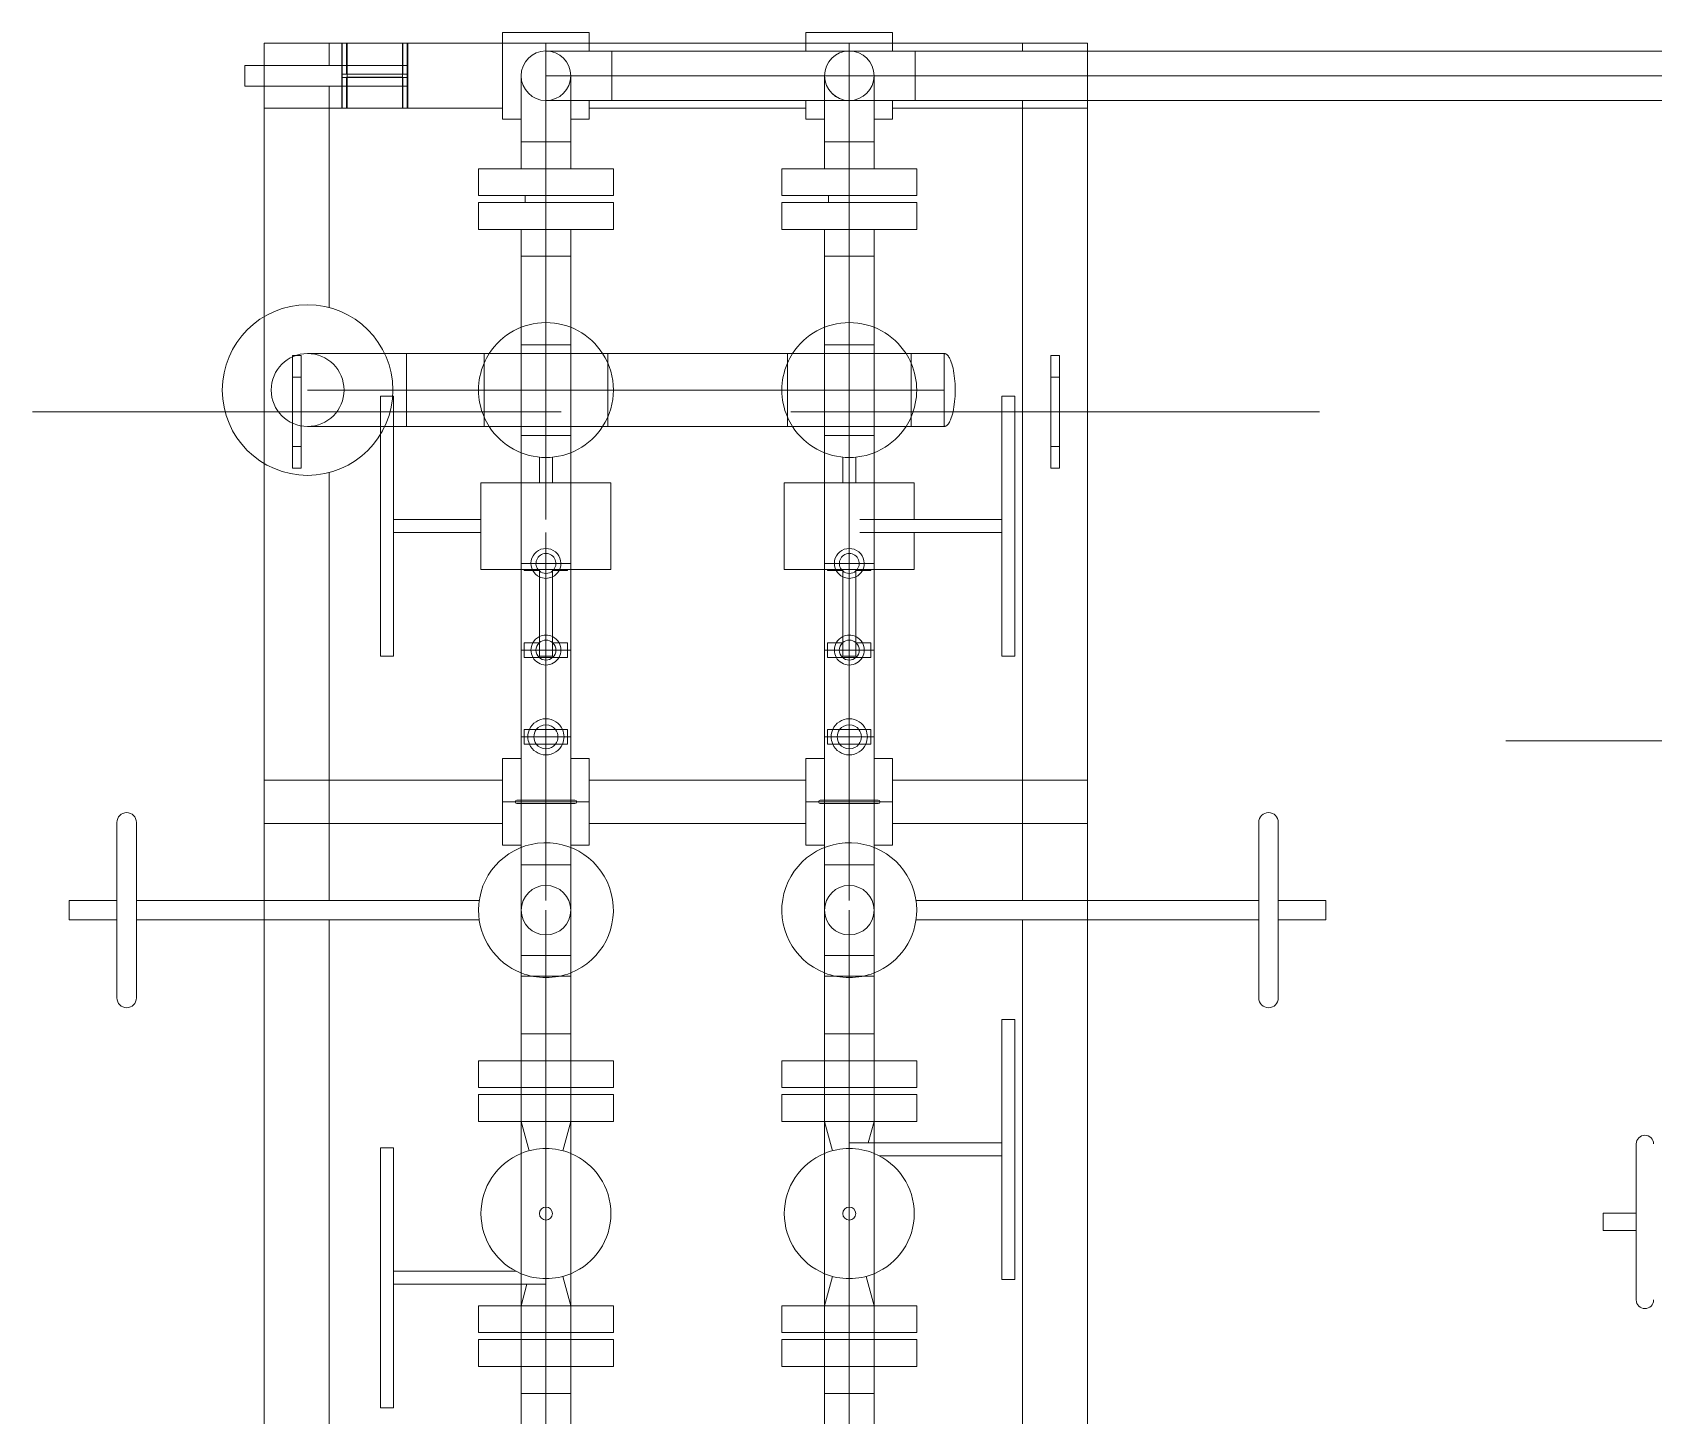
# Model space of a CAD drawing. Header units: inches. Extents: x -1128 to 651, y 96 to 845.
# Drawn here: x -1031.887 to -1028.51, y 702.797 to 705.677 of the extents above; entities that cross this region are included whole.
import ezdxf

# ---------------------------------------------------------------- set-up
doc = ezdxf.new("R2010")
doc.units = ezdxf.units.IN
doc.header["$MEASUREMENT"] = 0
doc.layers.add('EQUIPMENT LAYOUT-EMBED 1_DWG$0$DwgTemplate', color=7, linetype='Continuous')
doc.layers.add('Layout', color=6, linetype='Continuous', lineweight=18)

# ---------------------------------------------------------------- blocks, each defined once
blk = doc.blocks.new('A$C55974CAD')
at = {"layer": 'EQUIPMENT LAYOUT-EMBED 1_DWG$0$DwgTemplate', "color": 1, "lineweight": 0}
for p, q in [((29.25, 8.735), (29.25, 8.2904)), ((29.25, 8.2904), (29.25, 7.515)), ((30.001, 7.87), (30.001, 8.245)), ((30.001, 8.245), (30.049, 8.245)), ((30.049, 7.87), (30.049, 8.245)), ((26.7625, 8.2), (28.0775, 8.2)), ((28.1225, 8.2), (29.1304, 8.2)), ((28.3, 8.2), (28.4, 8.2)), ((28.3, 8.2), (28.3, 7.65)), ((28.4, 8.2), (28.4, 7.65)), ((29.4696, 8.2), (30.001, 8.2)), ((29.95, 8.2), (30.001, 8.2)), ((29.95, 8.2), (29.95, 8.021)), ((30.049, 8.2), (30.1, 8.2)), ((30.049, 8.2), (30.1, 8.2)), ((30.1, 8.2), (30.1, 8.05)), ((30.1, 8.2), (30.1, 8.021)), ((26.7375, 8.05), (28.0775, 8.05)), ((28.1225, 8.05), (29.1096, 8.05)), ((29.4904, 8.05), (30.001, 8.05)), ((30.049, 8.05), (30.1, 8.05)), ((30.1, 8.02), (29.95, 8.02)), ((29.95, 8.02), (29.95, 8.01)), ((29.95, 8.01), (30.0215, 8.01)), ((29.95, 8.009), (29.95, 7.881)), ((30.0215, 8.01), (30.0215, 7.88)), ((30.0285, 8.01), (30.1, 8.01)), ((30.0285, 7.88), (30.0285, 8.01)), ((30.1, 8.01), (30.1, 8.02)), ((30.1, 8.009), (30.1, 7.881)), ((30.0215, 7.88), (29.95, 7.88)), ((29.95, 7.88), (29.95, 7.87)), ((29.95, 7.87), (30.1, 7.87)), ((29.95, 7.869), (29.95, 7.65)), ((30.049, 7.87), (30.001, 7.87)), ((30.1, 7.88), (30.0285, 7.88)), ((30.1, 7.87), (30.1, 7.88)), ((30.1, 7.869), (30.1, 7.65)), ((29.7326, 7.598), (29.7486, 7.598)), ((29.7326, 7.55), (29.7486, 7.55)), ((28.3, 7.45), (28.3, 6.95)), ((28.4, 7.45), (28.4, 6.95)), ((29.95, 7.45), (29.95, 6.95)), ((30.1, 7.45), (30.1, 6.95)), ((29.25, 6.985), (29.25, 6.6106)), ((29.7326, 6.898), (29.7486, 6.898)), ((29.7326, 6.85), (29.7486, 6.85)), ((28.3, 6.75), (28.3, 6.3)), ((28.4, 6.75), (28.4, 6.3)), ((29.95, 6.75), (29.95, 6.3)), ((30.1, 6.75), (30.1, 6.3)), ((29.25, 6.6106), (29.25, 6.498)), ((29.25, 6.498), (29.25, 6.468)), ((28.0775, 6.45), (26.7375, 6.45)), ((29.9678, 6.45), (28.1225, 6.45)), ((29.25, 6.468), (29.25, 6.385)), ((30.1, 6.45), (30.0821, 6.45)), ((30.1, 6.45), (30.1, 6.3)), ((29.25, 6.385), (29.25, 6.365)), ((29.25, 6.365), (29.25, 5.765)), ((28.0775, 6.3), (26.7625, 6.3)), ((29.9678, 6.3), (28.1225, 6.3)), ((28.4, 6.3), (28.3, 6.3)), ((29.9678, 6.3), (29.95, 6.3)), ((30.1, 6.3), (30.0821, 6.3)), ((30.1, 6.3), (30.0821, 6.3)), ((28.4908, 5.335), (28.4908, 4.735))]:
    blk.add_line(p, q, dxfattribs=at)
at = {"layer": 'EQUIPMENT LAYOUT-EMBED 1_DWG$0$DwgTemplate', "color": 7, "lineweight": 0}
for p, q in [((28.0775, 8.65), (28.1225, 8.65)), ((28.0775, 8.65), (28.0775, 8.54)), ((28.1225, 8.65), (28.1225, 8.54)), ((27.8975, 8.54), (28.3025, 8.54)), ((28.3025, 8.495), (27.8975, 8.495)), ((28.0775, 8.495), (28.0775, 7.7039)), ((28.1225, 8.495), (28.1225, 7.7039)), ((29.12, 8.135), (29.12, 8.115)), ((29.12, 8.115), (29.12, 8.135)), ((29.17, 8.135), (29.12, 8.135)), ((29.12, 8.135), (29.17, 8.135)), ((29.17, 8.115), (29.17, 8.135)), ((29.17, 8.135), (29.17, 8.115)), ((29.17, 8.135), (29.33, 8.135)), ((29.33, 8.135), (29.17, 8.135)), ((29.17, 8.115), (29.17, 8.135)), ((29.33, 8.135), (29.33, 8.115)), ((29.33, 8.115), (29.33, 8.135)), ((29.38, 8.135), (29.33, 8.135)), ((29.38, 8.135), (29.33, 8.135)), ((29.33, 8.115), (29.33, 8.135)), ((29.38, 8.115), (29.38, 8.135)), ((29.38, 8.135), (29.38, 8.115)), ((29.12, 8.115), (29.17, 8.115)), ((29.12, 8.115), (29.17, 8.115)), ((29.33, 8.115), (29.17, 8.115)), ((29.33, 8.115), (29.17, 8.115)), ((29.2159, 8.1), (29.2159, 7.922)), ((29.3, 7.9031), (29.3, 8.1)), ((29.33, 8.115), (29.38, 8.115)), ((29.38, 8.115), (29.33, 8.115)), ((29.3841, 7.922), (29.3841, 8.1)), ((30.001, 8.021), (30.049, 8.021)), ((30.001, 8.021), (30.049, 8.021)), ((30.049, 8.009), (30.001, 8.009)), ((30.049, 8.009), (30.001, 8.009)), ((30.021, 7.87), (30.021, 8.02)), ((30.021, 8.02), (30.021, 7.87)), ((30.029, 8.02), (30.029, 7.87)), ((30.029, 8.02), (30.029, 7.87)), ((26.952, 7.932), (27.252, 7.932)), ((26.952, 7.932), (26.952, 7.902)), ((27.252, 7.932), (27.552, 7.932)), ((27.552, 7.932), (27.552, 7.902)), ((28.686, 7.932), (29.1974, 7.932)), ((28.686, 7.932), (28.686, 7.902)), ((29.1974, 7.932), (29.286, 7.932)), ((29.286, 7.932), (29.286, 7.902)), ((26.952, 7.902), (27.252, 7.902)), ((27.237, 7.902), (27.237, 7.6071)), ((27.252, 7.902), (27.552, 7.902)), ((27.267, 7.902), (27.267, 7.6193)), ((28.686, 7.902), (29.2159, 7.902)), ((28.971, 7.902), (28.971, 7.7)), ((29.001, 7.902), (29.001, 7.7)), ((29.2159, 7.922), (29.2159, 7.8714)), ((29.2159, 7.902), (29.286, 7.902)), ((29.3, 7.8714), (29.3, 7.9031)), ((29.3841, 7.8714), (29.3841, 7.922)), ((29.2159, 7.8714), (29.3, 7.8714)), ((29.2159, 7.8714), (29.3841, 7.8714)), ((29.2159, 7.6927), (29.2159, 7.8714)), ((29.3, 7.8714), (29.3, 7.8714)), ((29.3, 7.8714), (29.3, 7.8714)), ((29.3, 7.8714), (29.3841, 7.8714)), ((29.3, 7.8714), (29.3, 7.6927)), ((29.3841, 7.6927), (29.3841, 7.8714)), ((30.001, 7.881), (30.049, 7.881)), ((30.001, 7.881), (30.049, 7.881)), ((27.0474, 7.6071), (27.0474, 7.7055)), ((27.0474, 7.7055), (27.1093, 7.7055)), ((27.1093, 7.6071), (27.1093, 7.7055)), ((27.1253, 7.7055), (27.1253, 7.6071)), ((27.1872, 7.7055), (27.1253, 7.7055)), ((27.1872, 7.7055), (27.1872, 7.6071)), ((27.6128, 7.6071), (27.6128, 7.7055)), ((27.6128, 7.7055), (27.6747, 7.7055)), ((27.6747, 7.6071), (27.6747, 7.7055)), ((27.6907, 7.7055), (27.6907, 7.6071)), ((27.7526, 7.7055), (27.6907, 7.7055)), ((27.7526, 7.7055), (27.7526, 7.6071)), ((28.886, 7.4), (28.886, 7.7)), ((28.886, 7.7), (29.086, 7.7)), ((29.086, 7.4), (29.086, 7.7)), ((29.2159, 7.6927), (29.3841, 7.6927)), ((29.3841, 7.6927), (29.2159, 7.6927)), ((29.2159, 7.4072), (29.2159, 7.6927)), ((29.3, 7.6927), (29.3, 7.6927)), ((29.3, 7.6927), (29.3, 7.4072)), ((29.3841, 7.4072), (29.3841, 7.6927)), ((29.6707, 7.55), (29.6707, 7.7055)), ((29.6707, 7.7055), (29.7326, 7.7055)), ((29.7326, 7.55), (29.7326, 7.7055)), ((29.7486, 7.7055), (29.7486, 7.55)), ((29.8106, 7.7055), (29.7486, 7.7055)), ((29.8106, 7.7055), (29.8106, 7.55)), ((26.7375, 7.6071), (27.9476, 7.6071)), ((26.9853, 7.6071), (26.9853, 7.4928)), ((26.9853, 7.55), (26.9853, 7.6071)), ((27.0474, 7.55), (27.0474, 7.6071)), ((27.1093, 7.55), (27.1093, 7.6071)), ((27.1253, 7.6071), (27.1253, 7.55)), ((27.1872, 7.6071), (27.1872, 7.55)), ((27.1872, 7.6071), (27.1872, 7.55)), ((27.237, 7.5938), (27.1872, 7.6071)), ((27.237, 7.6071), (27.237, 7.55)), ((27.5449, 7.5889), (27.6128, 7.6071)), ((27.6128, 7.4928), (27.6128, 7.6071)), ((27.6128, 7.55), (27.6128, 7.6071)), ((27.6747, 7.55), (27.6747, 7.6071)), ((27.6907, 7.6071), (27.6907, 7.55)), ((27.7526, 7.6071), (27.7526, 7.55)), ((27.8146, 7.6071), (27.8146, 7.55)), ((27.8146, 7.6071), (27.8146, 7.4928)), ((27.9476, 7.4928), (27.9476, 7.6071)), ((27.9476, 7.6071), (28.1, 7.6071)), ((27.9476, 7.6071), (27.9476, 7.4928)), ((27.9953, 7.55), (27.9953, 7.6071)), ((27.9953, 7.6071), (27.9953, 7.4928)), ((28.1, 7.6071), (28.2046, 7.6071)), ((28.2046, 7.55), (28.2046, 7.6071)), ((28.2046, 7.6071), (28.2046, 7.4928)), ((28.2046, 7.6071), (28.2447, 7.6071)), ((28.2447, 7.6071), (28.346, 7.6071)), ((28.346, 7.6071), (28.354, 7.6071)), ((28.354, 7.6071), (28.5, 7.6071)), ((28.5, 7.6071), (28.5, 7.4928)), ((28.5, 7.6071), (28.7, 7.6071)), ((28.7, 7.6071), (28.7, 7.4928)), ((28.7, 7.6071), (28.886, 7.6071)), ((28.886, 7.6071), (28.9, 7.6071)), ((28.9, 7.6071), (28.9, 7.4928)), ((28.9, 7.6071), (29.086, 7.6071)), ((29.086, 7.6071), (29.1553, 7.6071)), ((29.1553, 7.6071), (29.1953, 7.6071)), ((29.1953, 7.55), (29.1953, 7.6071)), ((29.1953, 7.6071), (29.4046, 7.6071)), ((29.1953, 7.6071), (29.1953, 7.4928)), ((29.4046, 7.6071), (29.4046, 7.4928)), ((29.4046, 7.6071), (29.4447, 7.6071)), ((29.4046, 7.55), (29.4046, 7.6071)), ((29.4447, 7.6071), (29.6087, 7.6071)), ((29.6087, 7.55), (29.6087, 7.6071)), ((29.6087, 7.6071), (29.6707, 7.6071)), ((29.6087, 7.6071), (29.6087, 7.4928)), ((29.8726, 7.6071), (29.8106, 7.6071)), ((29.8726, 7.6071), (29.8726, 7.55)), ((29.8726, 7.55), (29.8726, 7.6071)), ((30.025, 7.6071), (29.8726, 7.6071)), ((28.686, 7.535), (28.686, 7.565)), ((28.686, 7.565), (28.886, 7.565)), ((29.086, 7.565), (29.1451, 7.565)), ((27.9476, 7.55), (26.7375, 7.55)), ((26.9853, 7.4928), (26.9853, 7.55)), ((27.0474, 7.4928), (27.0474, 7.55)), ((27.1093, 7.4928), (27.1093, 7.55)), ((27.1253, 7.55), (27.1253, 7.4928)), ((27.1872, 7.55), (27.1872, 7.4928)), ((27.1872, 7.55), (27.1872, 7.4928)), ((27.6128, 7.4928), (27.6128, 7.55)), ((27.6747, 7.4928), (27.6747, 7.55)), ((27.6907, 7.55), (27.6907, 7.4928)), ((27.7526, 7.55), (27.7526, 7.4928)), ((27.8146, 7.55), (27.8146, 7.4928)), ((27.9476, 7.55), (27.9476, 7.55)), ((27.9476, 7.55), (27.9476, 7.55)), ((28.1, 7.55), (27.9476, 7.55)), ((27.9953, 7.4928), (27.9953, 7.55)), ((28.2046, 7.55), (28.1225, 7.55)), ((28.2046, 7.55), (28.2046, 7.55)), ((28.2046, 7.4928), (28.2046, 7.55)), ((28.2556, 7.55), (28.2046, 7.55)), ((28.346, 7.55), (28.2556, 7.55)), ((28.354, 7.55), (28.346, 7.55)), ((28.4583, 7.55), (28.354, 7.55)), ((28.5, 7.55), (28.4583, 7.55)), ((28.5417, 7.55), (28.5, 7.55)), ((28.5, 7.55), (28.5, 7.55)), ((28.5, 7.55), (28.5, 7.55)), ((28.6655, 7.55), (28.5417, 7.55)), ((28.7, 7.55), (28.6655, 7.55)), ((28.686, 7.535), (28.886, 7.535)), ((28.7, 7.55), (28.7, 7.55)), ((28.7, 7.55), (28.7, 7.55)), ((28.9, 7.55), (28.7, 7.55)), ((28.971, 7.55), (28.9, 7.55)), ((28.9, 7.55), (28.9, 7.55)), ((28.9, 7.55), (28.9, 7.55)), ((29.1953, 7.55), (29.001, 7.55)), ((29.086, 7.535), (29.1451, 7.535)), ((29.4046, 7.55), (29.1953, 7.55)), ((29.1953, 7.55), (29.1954, 7.55)), ((29.1953, 7.4928), (29.1953, 7.55)), ((29.1954, 7.55), (29.1954, 7.55)), ((29.4556, 7.55), (29.4046, 7.55)), ((29.4046, 7.55), (29.4046, 7.55)), ((29.4046, 7.4928), (29.4046, 7.55)), ((29.6087, 7.55), (29.4556, 7.55)), ((29.7326, 7.55), (29.6087, 7.55)), ((29.6087, 7.4928), (29.6087, 7.55)), ((29.6707, 7.3944), (29.6707, 7.55)), ((29.7326, 7.3944), (29.7326, 7.55)), ((29.7486, 7.55), (29.8726, 7.55)), ((29.7486, 7.55), (29.7486, 7.3944)), ((29.8106, 7.55), (29.8106, 7.3944)), ((29.8726, 7.55), (29.8726, 7.4928)), ((29.8726, 7.55), (29.8726, 7.55)), ((29.8726, 7.55), (29.8726, 7.55)), ((29.9678, 7.55), (29.8726, 7.55)), ((29.8726, 7.4928), (29.8726, 7.55)), ((30.025, 7.55), (29.9678, 7.55)), ((29.9678, 7.3976), (29.9678, 7.55)), ((30.025, 7.3976), (30.025, 7.55)), ((30.0821, 7.55), (30.0821, 7.3976)), ((26.7375, 7.4928), (27.9476, 7.4928)), ((27.0474, 7.3944), (27.0474, 7.4928)), ((27.1093, 7.3944), (27.1093, 7.4928)), ((27.1253, 7.4928), (27.1253, 7.3944)), ((27.2551, 7.5111), (27.1872, 7.4928)), ((27.1872, 7.4928), (27.1872, 7.3944)), ((27.5449, 7.5111), (27.6128, 7.4928)), ((27.6128, 7.3944), (27.6128, 7.4928)), ((27.6747, 7.3944), (27.6747, 7.4928)), ((27.6907, 7.4928), (27.6907, 7.3944)), ((27.7526, 7.4928), (27.7526, 7.3944)), ((28.1, 7.4928), (27.9476, 7.4928)), ((28.1, 7.4928), (28.2046, 7.4928)), ((28.2046, 7.4928), (28.2447, 7.4928)), ((28.2447, 7.4928), (28.346, 7.4928)), ((28.346, 7.4928), (28.354, 7.4928)), ((28.354, 7.4928), (28.5, 7.4928)), ((28.5, 7.4928), (28.7, 7.4928)), ((28.7, 7.4928), (28.886, 7.4928)), ((28.886, 7.4928), (28.9, 7.4928)), ((28.9, 7.4928), (29.086, 7.4928)), ((29.086, 7.4928), (29.1553, 7.4928)), ((29.1553, 7.4928), (29.1953, 7.4928)), ((29.1953, 7.4928), (29.4046, 7.4928)), ((29.4046, 7.4928), (29.4447, 7.4928)), ((29.4447, 7.4928), (29.6087, 7.4928)), ((29.6087, 7.4928), (29.6707, 7.4928)), ((29.8726, 7.4928), (29.8106, 7.4928)), ((29.8726, 7.4928), (29.9678, 7.4928)), ((29.9678, 7.4928), (30.025, 7.4928)), ((29.2159, 7.4072), (29.3841, 7.4072)), ((29.2159, 6.9927), (29.2159, 7.4072)), ((29.3841, 7.4072), (29.2159, 7.4072)), ((29.3, 7.4072), (29.3, 6.9927)), ((29.3, 7.4072), (29.3, 7.4072)), ((29.3, 7.4072), (29.3, 7.4072)), ((29.3841, 6.9927), (29.3841, 7.4072)), ((27.0474, 7.3944), (27.1093, 7.3944)), ((27.1872, 7.3944), (27.1253, 7.3944)), ((27.6128, 7.3944), (27.6747, 7.3944)), ((27.7526, 7.3944), (27.6907, 7.3944)), ((28.886, 7.4), (29.086, 7.4)), ((29.6707, 7.3944), (29.7326, 7.3944)), ((29.8106, 7.3944), (29.7486, 7.3944)), ((29.9678, 7.3976), (30.0821, 7.3976)), ((29.9678, 3.8663), (29.9678, 7.3976)), ((29.9678, 7.3976), (30.0821, 7.3976)), ((30.025, 7.3976), (30.025, 3.8663)), ((30.025, 7.3976), (30.025, 7.3976)), ((30.025, 7.3976), (30.025, 7.3976)), ((30.0821, 3.8663), (30.0821, 7.3976)), ((27.0474, 6.9071), (27.0474, 7.0055)), ((27.0474, 7.0055), (27.1093, 7.0055)), ((27.1093, 6.9071), (27.1093, 7.0055)), ((27.1253, 7.0055), (27.1253, 6.9071)), ((27.1872, 7.0055), (27.1253, 7.0055)), ((27.1872, 7.0055), (27.1872, 6.9071)), ((27.6128, 6.9071), (27.6128, 7.0055)), ((27.6128, 7.0055), (27.6747, 7.0055)), ((27.6747, 6.9071), (27.6747, 7.0055)), ((27.6907, 7.0055), (27.6907, 6.9071)), ((27.7526, 7.0055), (27.6907, 7.0055)), ((27.7526, 7.0055), (27.7526, 6.9071)), ((28.886, 6.7), (28.886, 7)), ((28.886, 7), (29.086, 7)), ((29.086, 6.7), (29.086, 7)), ((29.6707, 6.85), (29.6707, 7.0055)), ((29.6707, 7.0055), (29.7326, 7.0055)), ((29.7326, 6.85), (29.7326, 7.0055)), ((29.7486, 7.0055), (29.7486, 6.85)), ((29.8106, 7.0055), (29.7486, 7.0055)), ((29.8106, 7.0055), (29.8106, 6.85)), ((29.2159, 6.9927), (29.3841, 6.9927)), ((29.3841, 6.9927), (29.2159, 6.9927)), ((29.2159, 6.7072), (29.2159, 6.9927)), ((29.3, 6.9927), (29.3, 6.7072)), ((29.3, 6.9927), (29.3, 6.9927)), ((29.3841, 6.7072), (29.3841, 6.9927)), ((26.7375, 6.9071), (27.9476, 6.9071)), ((26.9853, 6.9071), (26.9853, 6.7928)), ((26.9853, 6.85), (26.9853, 6.9071)), ((27.0474, 6.85), (27.0474, 6.9071)), ((27.1093, 6.85), (27.1093, 6.9071)), ((27.1253, 6.9071), (27.1253, 6.85)), ((27.1872, 6.9071), (27.1872, 6.85)), ((27.1872, 6.9071), (27.1872, 6.85)), ((27.2551, 6.8889), (27.1872, 6.9071)), ((27.5449, 6.8889), (27.6128, 6.9071)), ((27.6128, 6.7928), (27.6128, 6.9071)), ((27.6128, 6.85), (27.6128, 6.9071)), ((27.6747, 6.85), (27.6747, 6.9071)), ((27.6907, 6.9071), (27.6907, 6.85)), ((27.7526, 6.9071), (27.7526, 6.85)), ((27.8146, 6.9071), (27.8146, 6.7928)), ((27.8146, 6.9071), (27.8146, 6.85)), ((27.9476, 6.7928), (27.9476, 6.9071)), ((27.9476, 6.9071), (28.1, 6.9071)), ((27.9476, 6.9071), (27.9476, 6.7928)), ((27.9953, 6.85), (27.9953, 6.9071)), ((27.9953, 6.9071), (27.9953, 6.7928)), ((28.1, 6.9071), (28.2046, 6.9071)), ((28.2046, 6.85), (28.2046, 6.9071)), ((28.2046, 6.9071), (28.2046, 6.7928)), ((28.2046, 6.9071), (28.2447, 6.9071)), ((28.2447, 6.9071), (28.346, 6.9071)), ((28.346, 6.9071), (28.354, 6.9071)), ((28.354, 6.9071), (28.5, 6.9071)), ((28.5, 6.9071), (28.5, 6.7928)), ((28.5, 6.9071), (28.7, 6.9071)), ((28.7, 6.9071), (28.7, 6.7928)), ((28.7, 6.9071), (28.886, 6.9071)), ((28.886, 6.9071), (28.9, 6.9071)), ((28.9, 6.9071), (28.9, 6.7928)), ((28.9, 6.9071), (29.086, 6.9071)), ((29.086, 6.9071), (29.1553, 6.9071)), ((29.1553, 6.9071), (29.1953, 6.9071)), ((29.1953, 6.85), (29.1953, 6.9071)), ((29.1953, 6.9071), (29.4046, 6.9071)), ((29.1953, 6.9071), (29.1953, 6.7928)), ((29.4046, 6.9071), (29.4046, 6.7928)), ((29.4046, 6.9071), (29.4447, 6.9071)), ((29.4046, 6.85), (29.4046, 6.9071)), ((29.4447, 6.9071), (29.6087, 6.9071)), ((29.6087, 6.85), (29.6087, 6.9071)), ((29.6087, 6.9071), (29.6707, 6.9071)), ((29.6087, 6.9071), (29.6087, 6.7928)), ((29.8726, 6.9071), (29.8106, 6.9071)), ((29.8726, 6.9071), (29.8726, 6.85)), ((29.8726, 6.85), (29.8726, 6.9071)), ((29.9678, 6.9071), (29.8726, 6.9071)), ((30.025, 6.9071), (29.9678, 6.9071)), ((27.9476, 6.85), (26.7375, 6.85)), ((26.9853, 6.7928), (26.9853, 6.85)), ((27.0474, 6.7928), (27.0474, 6.85)), ((27.1093, 6.7928), (27.1093, 6.85)), ((27.1253, 6.85), (27.1253, 6.7928)), ((27.1872, 6.85), (27.1872, 6.7928)), ((27.1872, 6.85), (27.1872, 6.7928)), ((27.563, 6.7928), (27.563, 6.85)), ((27.6128, 6.7928), (27.6128, 6.85)), ((27.6747, 6.7928), (27.6747, 6.85)), ((27.6907, 6.85), (27.6907, 6.7928)), ((27.7526, 6.85), (27.7526, 6.7928)), ((27.8146, 6.85), (27.8146, 6.7928)), ((27.9476, 6.85), (27.9476, 6.85)), ((27.9476, 6.85), (27.9476, 6.85)), ((28.1, 6.85), (27.9476, 6.85)), ((27.9953, 6.7928), (27.9953, 6.85)), ((28.2046, 6.85), (28.1225, 6.85)), ((28.2046, 6.85), (28.2046, 6.85)), ((28.2046, 6.7928), (28.2046, 6.85)), ((28.2556, 6.85), (28.2046, 6.85)), ((28.346, 6.85), (28.2556, 6.85)), ((28.354, 6.85), (28.346, 6.85)), ((28.4583, 6.85), (28.354, 6.85)), ((28.5, 6.85), (28.4583, 6.85)), ((28.5417, 6.85), (28.5, 6.85)), ((28.5, 6.85), (28.5, 6.85)), ((28.5, 6.85), (28.5, 6.85)), ((28.6655, 6.85), (28.5417, 6.85)), ((28.7, 6.85), (28.6655, 6.85)), ((28.686, 6.835), (28.686, 6.865)), ((28.686, 6.865), (28.886, 6.865)), ((28.7, 6.85), (28.7, 6.85)), ((28.7, 6.85), (28.7, 6.85)), ((28.9, 6.85), (28.7, 6.85)), ((28.9, 6.85), (28.9, 6.85)), ((28.9, 6.85), (28.9, 6.85)), ((28.971, 6.85), (28.9, 6.85)), ((29.0009, 6.85), (28.9711, 6.85)), ((29.1953, 6.85), (29.001, 6.85)), ((29.086, 6.865), (29.1451, 6.865)), ((29.4046, 6.85), (29.1953, 6.85)), ((29.1953, 6.85), (29.1954, 6.85)), ((29.1953, 6.7928), (29.1953, 6.85)), ((29.1954, 6.85), (29.1954, 6.85)), ((29.4556, 6.85), (29.4046, 6.85)), ((29.4046, 6.85), (29.4046, 6.85)), ((29.4046, 6.7928), (29.4046, 6.85)), ((29.6087, 6.85), (29.4556, 6.85)), ((29.7326, 6.85), (29.6087, 6.85)), ((29.6087, 6.7928), (29.6087, 6.85)), ((29.6707, 6.6944), (29.6707, 6.85)), ((29.7326, 6.6944), (29.7326, 6.85)), ((29.7486, 6.85), (29.8726, 6.85)), ((29.7486, 6.85), (29.7486, 6.6944)), ((29.8106, 6.85), (29.8106, 6.6944)), ((29.8726, 6.85), (29.8726, 6.7928)), ((29.8726, 6.85), (29.8726, 6.85)), ((29.8726, 6.85), (29.8726, 6.85)), ((29.9678, 6.85), (29.8726, 6.85)), ((29.8726, 6.7928), (29.8726, 6.85)), ((30.025, 6.85), (29.9678, 6.85)), ((27.2551, 6.8111), (27.1872, 6.7928)), ((28.686, 6.835), (28.886, 6.835)), ((28.971, 6.498), (28.971, 6.8256)), ((29.001, 6.498), (29.001, 6.8256)), ((29.086, 6.835), (29.1451, 6.835)), ((26.7375, 6.7928), (27.9476, 6.7928)), ((27.0474, 6.6944), (27.0474, 6.7928)), ((27.1093, 6.6944), (27.1093, 6.7928)), ((27.1253, 6.7928), (27.1253, 6.6944)), ((27.1872, 6.7928), (27.1872, 6.6944)), ((27.533, 6.498), (27.533, 6.7806)), ((27.563, 6.8062), (27.6128, 6.7928)), ((27.563, 6.498), (27.563, 6.7928)), ((27.6128, 6.6944), (27.6128, 6.7928)), ((27.6747, 6.6944), (27.6747, 6.7928)), ((27.6907, 6.7928), (27.6907, 6.6944)), ((27.7526, 6.7928), (27.7526, 6.6944)), ((28.1, 6.7928), (27.9476, 6.7928)), ((28.1, 6.7928), (28.2046, 6.7928)), ((28.2046, 6.7928), (28.2447, 6.7928)), ((28.2447, 6.7928), (28.346, 6.7928)), ((28.346, 6.7928), (28.354, 6.7928)), ((28.354, 6.7928), (28.5, 6.7928)), ((28.5, 6.7928), (28.7, 6.7928)), ((28.7, 6.7928), (28.886, 6.7928)), ((28.886, 6.7928), (28.9, 6.7928)), ((28.9, 6.7928), (29.086, 6.7928)), ((29.086, 6.7928), (29.1553, 6.7928)), ((29.1553, 6.7928), (29.1953, 6.7928)), ((29.1953, 6.7928), (29.4046, 6.7928)), ((29.4046, 6.7928), (29.4447, 6.7928)), ((29.4447, 6.7928), (29.6087, 6.7928)), ((29.6087, 6.7928), (29.6707, 6.7928)), ((29.8726, 6.7928), (29.8106, 6.7928)), ((29.8726, 6.7928), (29.9678, 6.7928)), ((29.9678, 6.7928), (30.025, 6.7928)), ((28.886, 6.7), (28.971, 6.7)), ((29.001, 6.7), (29.086, 6.7)), ((29.3841, 6.7072), (29.2159, 6.7072)), ((29.3, 6.7072), (29.2159, 6.7072)), ((29.2159, 6.631), (29.2159, 6.7072)), ((29.3, 6.7072), (29.3, 6.7072)), ((29.3, 6.7072), (29.3, 6.7072)), ((29.3, 6.7072), (29.3, 6.631)), ((29.3, 6.7072), (29.3, 6.7072)), ((29.3841, 6.7072), (29.3, 6.7072)), ((29.3841, 6.631), (29.3841, 6.7072)), ((30.0821, 6.6976), (29.9678, 6.6976)), ((29.9678, 6.6976), (30.0821, 6.6976)), ((27.0474, 6.6944), (27.1093, 6.6944)), ((27.1872, 6.6944), (27.1253, 6.6944)), ((27.6128, 6.6944), (27.6747, 6.6944)), ((27.7526, 6.6944), (27.6907, 6.6944)), ((28.0775, 5.905), (28.0775, 6.696)), ((28.1225, 5.905), (28.1225, 6.696)), ((29.6707, 6.6944), (29.7326, 6.6944)), ((29.8106, 6.6944), (29.7486, 6.6944)), ((29.3, 6.631), (29.2159, 6.631)), ((29.3841, 6.631), (29.3, 6.631)), ((27.548, 6.498), (27.248, 6.498)), ((27.248, 6.468), (27.248, 6.498)), ((27.848, 6.498), (27.548, 6.498)), ((27.848, 6.468), (27.848, 6.498)), ((29.286, 6.498), (28.686, 6.498)), ((28.686, 6.468), (28.686, 6.498)), ((29.286, 6.468), (29.286, 6.498)), ((27.548, 6.468), (27.248, 6.468)), ((27.848, 6.468), (27.548, 6.468)), ((29.286, 6.468), (28.686, 6.468)), ((27.8975, 5.905), (28.3025, 5.905)), ((28.3025, 5.86), (27.8975, 5.86)), ((28.0775, 5.75), (28.0775, 5.86)), ((28.1225, 5.75), (28.1225, 5.86)), ((28.1225, 5.75), (28.0775, 5.75)), ((27.3607, 5.11), (27.4007, 5.11)), ((27.3607, 5.11), (27.3607, 5.034)), ((27.4007, 5.11), (27.4007, 5.034)), ((27.2007, 5.034), (27.5607, 5.034))]:
    blk.add_line(p, q, dxfattribs=at)
at = {"layer": 'EQUIPMENT LAYOUT-EMBED 1_DWG$0$DwgTemplate', "color": 9, "lineweight": 0}
for p, q in [((28.0775, 8.2), (28.1225, 8.2)), ((29.1304, 8.2), (29.4696, 8.2)), ((30.001, 8.2), (30.049, 8.2)), ((28.35, 7.65), (28.35, 7.45)), ((30.1, 7.65), (30.1, 7.45)), ((30.025, 7.55), (30.1, 7.55)), ((28.35, 6.95), (28.35, 6.75)), ((30.1, 6.95), (30.1, 6.75)), ((30.025, 6.85), (30.1, 6.85)), ((28.1225, 6.3), (28.0775, 6.3)), ((30.0821, 6.3), (29.9678, 6.3))]:
    blk.add_line(p, q, dxfattribs=at)
at = {"layer": 'EQUIPMENT LAYOUT-EMBED 1_DWG$0$DwgTemplate', "color": 5, "lineweight": 0}
for p, q in [((29.95, 8.021), (30.001, 8.021)), ((29.95, 8.021), (30.001, 8.021)), ((29.95, 8.02), (29.95, 8.021)), ((29.95, 8.021), (29.95, 8.02)), ((29.95, 8.009), (29.95, 8.01)), ((29.95, 8.01), (29.95, 8.009)), ((30.001, 8.009), (29.95, 8.009)), ((30.001, 8.009), (29.95, 8.009)), ((30.049, 8.021), (30.1, 8.021)), ((30.049, 8.021), (30.1, 8.021)), ((30.1, 8.009), (30.049, 8.009)), ((30.1, 8.009), (30.049, 8.009)), ((30.1, 8.021), (30.1, 8.02)), ((30.1, 8.021), (30.1, 8.02)), ((30.1, 8.01), (30.1, 8.009)), ((30.1, 8.01), (30.1, 8.009)), ((29.95, 7.881), (30.001, 7.881)), ((29.95, 7.881), (30.001, 7.881)), ((29.95, 7.88), (29.95, 7.881)), ((29.95, 7.88), (29.95, 7.881)), ((29.95, 7.869), (29.95, 7.87)), ((29.95, 7.869), (29.95, 7.87)), ((30.1, 7.869), (29.95, 7.869)), ((30.1, 7.869), (29.95, 7.869)), ((30.049, 7.881), (30.1, 7.881)), ((30.049, 7.881), (30.1, 7.881)), ((30.1, 7.881), (30.1, 7.88)), ((30.1, 7.88), (30.1, 7.881)), ((30.1, 7.87), (30.1, 7.869)), ((30.1, 7.869), (30.1, 7.87)), ((28.4833, 7.6), (28.4833, 7.55)), ((28.5166, 7.6), (28.4833, 7.6)), ((28.5166, 7.6), (28.5166, 7.55)), ((28.6833, 7.6), (28.6833, 7.55)), ((28.7166, 7.6), (28.6833, 7.6)), ((28.7166, 7.6), (28.7166, 7.565)), ((28.8833, 7.6), (28.8833, 7.565)), ((28.886, 7.6), (28.8833, 7.6)), ((28.4833, 7.55), (28.4833, 7.5)), ((28.5166, 7.55), (28.5166, 7.5)), ((28.6833, 7.55), (28.6833, 7.5)), ((28.7166, 7.535), (28.7166, 7.5)), ((28.8833, 7.535), (28.8833, 7.5)), ((28.5166, 7.5), (28.4833, 7.5)), ((28.7166, 7.5), (28.6833, 7.5)), ((28.886, 7.5), (28.8833, 7.5)), ((28.4833, 6.9), (28.4833, 6.85)), ((28.5166, 6.9), (28.4833, 6.9)), ((28.5166, 6.9), (28.5166, 6.85)), ((28.6833, 6.9), (28.6833, 6.85)), ((28.7166, 6.9), (28.6833, 6.9)), ((28.7166, 6.9), (28.7166, 6.865)), ((28.8833, 6.9), (28.8833, 6.865)), ((28.886, 6.9), (28.8833, 6.9)), ((28.4833, 6.85), (28.4833, 6.8)), ((28.5166, 6.85), (28.5166, 6.8)), ((28.6833, 6.85), (28.6833, 6.8)), ((28.7166, 6.835), (28.7166, 6.8)), ((28.8833, 6.835), (28.8833, 6.8)), ((28.5166, 6.8), (28.4833, 6.8)), ((28.7166, 6.8), (28.6833, 6.8)), ((28.886, 6.8), (28.8833, 6.8)), ((29.12, 6.385), (29.12, 6.365)), ((29.12, 6.365), (29.12, 6.385)), ((29.17, 6.385), (29.12, 6.385)), ((29.12, 6.385), (29.17, 6.385)), ((29.12, 6.365), (29.17, 6.365)), ((29.12, 6.365), (29.17, 6.365)), ((29.17, 6.365), (29.17, 6.385)), ((29.17, 6.385), (29.17, 6.365)), ((29.17, 6.385), (29.33, 6.385)), ((29.33, 6.385), (29.17, 6.385)), ((29.17, 6.365), (29.17, 6.385)), ((29.33, 6.365), (29.17, 6.365)), ((29.33, 6.365), (29.17, 6.365)), ((29.33, 6.385), (29.33, 6.365)), ((29.33, 6.365), (29.33, 6.385)), ((29.38, 6.385), (29.33, 6.385)), ((29.38, 6.385), (29.33, 6.385)), ((29.33, 6.365), (29.33, 6.385)), ((29.33, 6.365), (29.38, 6.365)), ((29.38, 6.365), (29.33, 6.365)), ((29.38, 6.365), (29.38, 6.385)), ((29.38, 6.385), (29.38, 6.365))]:
    blk.add_line(p, q, dxfattribs=at)
at = {"layer": 'EQUIPMENT LAYOUT-EMBED 1_DWG$0$DwgTemplate', "color": 3, "lineweight": 0}
for p, q in [((28.45, 7.65), (28.25, 7.65)), ((28.25, 7.6071), (28.25, 7.65)), ((28.45, 7.6071), (28.45, 7.65)), ((29.925, 7.65), (30.125, 7.65)), ((29.925, 7.6071), (29.925, 7.65)), ((30.125, 7.45), (30.125, 7.65)), ((28.346, 7.483), (28.346, 7.617)), ((28.354, 7.617), (28.354, 7.483)), ((28.25, 7.45), (28.25, 7.4928)), ((28.45, 7.45), (28.45, 7.4928)), ((29.925, 7.45), (29.925, 7.4928)), ((28.45, 7.45), (28.25, 7.45)), ((29.925, 7.45), (29.9678, 7.45)), ((30.0821, 7.45), (30.125, 7.45)), ((28.45, 6.95), (28.25, 6.95)), ((28.25, 6.9071), (28.25, 6.95)), ((28.45, 6.9071), (28.45, 6.95)), ((29.925, 6.9071), (29.925, 6.95)), ((29.925, 6.95), (29.9678, 6.95)), ((30.0821, 6.95), (30.125, 6.95)), ((30.125, 6.75), (30.125, 6.95)), ((28.346, 6.783), (28.346, 6.917)), ((28.354, 6.917), (28.354, 6.783)), ((28.25, 6.75), (28.25, 6.7928)), ((28.45, 6.75), (28.45, 6.7928)), ((29.925, 6.75), (29.925, 6.7928)), ((28.45, 6.75), (28.25, 6.75)), ((29.925, 6.75), (29.9678, 6.75)), ((30.0821, 6.75), (30.125, 6.75))]:
    blk.add_line(p, q, dxfattribs=at)
at = {"layer": 'EQUIPMENT LAYOUT-EMBED 1_DWG$0$DwgTemplate', "color": 7, "lineweight": 0}
for centre, radius in [((29.3, 8.1), 0.1968), ((29.3, 8.1), 0.0841), ((27.4, 7.55), 0.015), ((30.025, 6.85), 0.0571), ((27.4, 6.85), 0.015)]:
    blk.add_circle(centre, radius, dxfattribs=at)
for centre, radius, start, end in [((27.8975, 8.5175), 0.0225, 90, 270), ((28.3025, 8.5175), 0.0225, 270, 90), ((27.4, 7.55), 0.15, 90, 157.6044), ((27.4, 7.55), 0.15, 22.3956, 90), ((28.1, 7.55), 0.1556, 90, 158.4479), ((28.1, 7.55), 0.1556, 201.5521, 90), ((29.3, 7.55), 0.1556, 122.7392, 180), ((29.3, 7.55), 0.1556, 113.4386, 122.7392), ((29.3, 7.55), 0.1556, 66.5706, 113.4294), ((29.3, 7.55), 0.1556, 113.4294, 113.4386), ((29.3, 7.55), 0.1556, 57.2608, 66.5614), ((29.3, 7.55), 0.1556, 66.5614, 66.5706), ((29.3, 7.55), 0.1556, 302.7392, 57.2608), ((27.4, 7.55), 0.15, 157.6044, 202.3956), ((27.4, 7.55), 0.15, 337.6044, 22.3956), ((28.1, 7.55), 0.1556, 158.4479, 201.5521), ((28.1, 7.55), 0.0571, 90, 270), ((28.1, 7.55), 0.0571, 270, 90), ((28.1, 7.55), 0.0571, 270, 90), ((30.025, 7.55), 0.0572, 0, 180), ((30.025, 7.55), 0.0572, 0, 180), ((28.5, 7.55), 0.0417, 113.5215, 180), ((28.5, 7.55), 0.0278, 126.7726, 180), ((28.5, 7.55), 0.0417, 66.4785, 113.5215), ((28.5, 7.55), 0.0278, 53.2274, 126.7726), ((28.5, 7.55), 0.0417, 293.5215, 66.4785), ((28.5, 7.55), 0.0278, 306.7726, 53.2274), ((28.7, 7.55), 0.0345, 118.8738, 180), ((28.7, 7.55), 0.023, 136.4125, 180), ((28.7, 7.55), 0.0345, 61.1262, 118.8738), ((28.7, 7.55), 0.023, 43.5875, 136.4125), ((28.7, 7.55), 0.0345, 25.7871, 61.1262), ((28.7, 7.55), 0.023, 40.7336, 43.5875), ((28.7, 7.55), 0.023, 319.2664, 40.7336), ((28.7, 7.55), 0.0345, 334.2129, 25.7871), ((28.9, 7.55), 0.0345, 154.2129, 180), ((28.9, 7.55), 0.0345, 118.8738, 154.2129), ((28.9, 7.55), 0.023, 139.2664, 180), ((28.9, 7.55), 0.023, 136.4125, 139.2664), ((28.9, 7.55), 0.0345, 241.1262, 118.8738), ((28.9, 7.55), 0.023, 223.5875, 136.4125), ((28.5, 7.55), 0.0417, 180, 246.4785), ((28.5, 7.55), 0.0278, 180, 233.2274), ((28.5, 7.55), 0.0278, 233.2274, 306.7726), ((28.7, 7.55), 0.0345, 180, 241.1262), ((28.7, 7.55), 0.023, 180, 223.5875), ((28.7, 7.55), 0.023, 223.5875, 316.4125), ((28.7, 7.55), 0.0345, 241.1262, 298.8738), ((28.7, 7.55), 0.0345, 298.8738, 334.2129), ((28.7, 7.55), 0.023, 316.4125, 319.2664), ((28.9, 7.55), 0.0345, 180, 205.7871), ((28.9, 7.55), 0.0345, 205.7871, 241.1262), ((28.9, 7.55), 0.023, 180, 220.7336), ((28.9, 7.55), 0.023, 220.7336, 223.5875), ((29.3, 7.55), 0.1556, 180, 237.2608), ((30.025, 7.55), 0.0572, 180, 270), ((30.025, 7.55), 0.0571, 270, 0), ((27.4, 7.55), 0.15, 202.3956, 337.6044), ((28.5, 7.55), 0.0417, 246.4785, 293.5215), ((29.3, 7.55), 0.1556, 237.2608, 302.7392), ((27.4, 6.85), 0.15, 22.3956, 157.6044), ((28.1, 6.85), 0.1556, 270, 158.4479), ((29.3, 6.85), 0.1556, 66.5706, 113.4294), ((29.3, 6.85), 0.1556, 122.7392, 180), ((29.3, 6.85), 0.1556, 113.4386, 122.7392), ((29.3, 6.85), 0.1556, 113.4294, 113.4386), ((29.3, 6.85), 0.1556, 57.2608, 66.5614), ((29.3, 6.85), 0.1556, 66.5614, 66.5706), ((29.3, 6.85), 0.1556, 302.7392, 57.2608), ((27.4, 6.85), 0.15, 157.6044, 202.3956), ((27.4, 6.85), 0.15, 337.6044, 22.3956), ((28.1, 6.85), 0.1556, 158.4479, 201.5521), ((28.1, 6.85), 0.0571, 90, 270), ((28.1, 6.85), 0.0571, 270, 90), ((28.1, 6.85), 0.0571, 270, 90), ((28.5, 6.85), 0.0417, 113.5215, 180), ((28.5, 6.85), 0.0417, 66.4785, 113.5215), ((28.5, 6.85), 0.0417, 293.5215, 66.4785), ((28.7, 6.85), 0.0345, 61.1262, 118.8738), ((28.9, 6.85), 0.0345, 241.1262, 118.8738), ((30.025, 6.85), 0.0572, 0, 180), ((28.5, 6.85), 0.0417, 180, 246.4785), ((28.5, 6.85), 0.0278, 126.7726, 180), ((28.5, 6.85), 0.0278, 180, 233.2274), ((28.5, 6.85), 0.0278, 53.2274, 126.7726), ((28.5, 6.85), 0.0278, 306.7726, 53.2274), ((28.7, 6.85), 0.0345, 118.8738, 180), ((28.7, 6.85), 0.0345, 180, 241.1262), ((28.7, 6.85), 0.023, 136.4125, 180), ((28.7, 6.85), 0.023, 180, 223.5875), ((28.7, 6.85), 0.023, 43.5875, 136.4125), ((28.7, 6.85), 0.0345, 25.7871, 61.1262), ((28.7, 6.85), 0.023, 40.7336, 43.5875), ((28.7, 6.85), 0.023, 319.2664, 40.7336), ((28.7, 6.85), 0.0345, 334.2129, 25.7871), ((28.9, 6.85), 0.0345, 154.2129, 180), ((28.9, 6.85), 0.0345, 180, 205.7871), ((28.9, 6.85), 0.0345, 118.8738, 154.2129), ((28.9, 6.85), 0.023, 139.2664, 180), ((28.9, 6.85), 0.023, 180, 220.7336), ((28.9, 6.85), 0.023, 136.4125, 139.2664), ((28.9, 6.85), 0.023, 223.5875, 136.4125), ((29.3, 6.85), 0.1556, 180, 237.2608), ((28.5, 6.85), 0.0278, 233.2274, 306.7726), ((28.5, 6.85), 0.0417, 246.4785, 293.5215), ((28.7, 6.85), 0.023, 223.5875, 316.4125), ((28.7, 6.85), 0.0345, 241.1262, 298.8738), ((28.7, 6.85), 0.0345, 298.8738, 334.2129), ((28.7, 6.85), 0.023, 316.4125, 319.2664), ((28.9, 6.85), 0.0345, 205.7871, 241.1262), ((28.9, 6.85), 0.023, 220.7336, 223.5875), ((27.4, 6.85), 0.15, 202.3956, 270), ((27.4, 6.85), 0.15, 270, 337.6044), ((28.1, 6.85), 0.1556, 201.5521, 270), ((29.3, 6.85), 0.1556, 237.2608, 246.5706), ((29.3, 6.85), 0.1556, 246.5706, 246.5799), ((29.3, 6.85), 0.1556, 246.5799, 293.4201), ((29.3, 6.85), 0.1556, 293.4201, 293.4294), ((29.3, 6.85), 0.1556, 293.4294, 302.7392), ((27.8975, 5.8825), 0.0225, 90, 270), ((28.3025, 5.8825), 0.0225, 270, 90), ((27.2007, 5.014), 0.02, 90, 270), ((27.5607, 5.014), 0.02, 270, 90)]:
    blk.add_arc(centre, radius, start, end, dxfattribs=at)
at = {"layer": 'EQUIPMENT LAYOUT-EMBED 1_DWG$0$DwgTemplate', "color": 3, "lineweight": 0}
for centre, start, end in [((28.35, 7.617), 0, 180), ((28.35, 7.483), 180, 0), ((28.35, 6.917), 0, 180), ((28.35, 6.783), 180, 0)]:
    blk.add_arc(centre, 0.004, start, end, dxfattribs=at)
at = {"layer": 'EQUIPMENT LAYOUT-EMBED 1_DWG$0$DwgTemplate', "color": 7, "lineweight": 0}
for points in [[(29.2159, 6.631), (29.2159, 6.6302), (29.216, 6.6294), (29.2163, 6.6286)], [(29.2163, 6.6286), (29.2165, 6.6277), (29.217, 6.6268), (29.2176, 6.6259)], [(29.2176, 6.6259), (29.2183, 6.6248), (29.2193, 6.6237), (29.2206, 6.6226)], [(29.2206, 6.6226), (29.2225, 6.621), (29.2249, 6.6194), (29.2278, 6.618)], [(29.3794, 6.6226), (29.3775, 6.621), (29.3751, 6.6194), (29.3722, 6.618)], [(29.3824, 6.6259), (29.3817, 6.6248), (29.3806, 6.6237), (29.3794, 6.6226)], [(29.3837, 6.6286), (29.3835, 6.6277), (29.383, 6.6268), (29.3824, 6.6259)], [(29.3841, 6.631), (29.3841, 6.6302), (29.384, 6.6294), (29.3837, 6.6286)], [(29.2278, 6.618), (29.2324, 6.6157), (29.2381, 6.6136), (29.2447, 6.6119)], [(29.2447, 6.6119), (29.2514, 6.6101), (29.2589, 6.6087), (29.267, 6.6077)], [(29.267, 6.6077), (29.2751, 6.6066), (29.2838, 6.606), (29.2926, 6.6057)], [(29.2926, 6.6057), (29.295, 6.6057), (29.2975, 6.6056), (29.3, 6.6056)], [(29.3074, 6.6057), (29.305, 6.6057), (29.3025, 6.6056), (29.3, 6.6056)], [(29.333, 6.6077), (29.3249, 6.6066), (29.3162, 6.606), (29.3074, 6.6057)], [(29.3553, 6.6119), (29.3486, 6.6101), (29.3411, 6.6087), (29.333, 6.6077)], [(29.3722, 6.618), (29.3676, 6.6157), (29.3619, 6.6136), (29.3553, 6.6119)]]:
    blk.add_open_spline(points, degree=3, dxfattribs=at)

msp = doc.modelspace()

# ---------------------------------------------------------------- block references
at = {"layer": 'Layout', "xscale": 0.9025, "yscale": 0.9025, "zscale": 0.9025, "rotation": 90}
msp.add_blockref('A$C55974CAD', (-1024.0033, 678.4893), dxfattribs=at)

doc.saveas('drawing.dxf')
